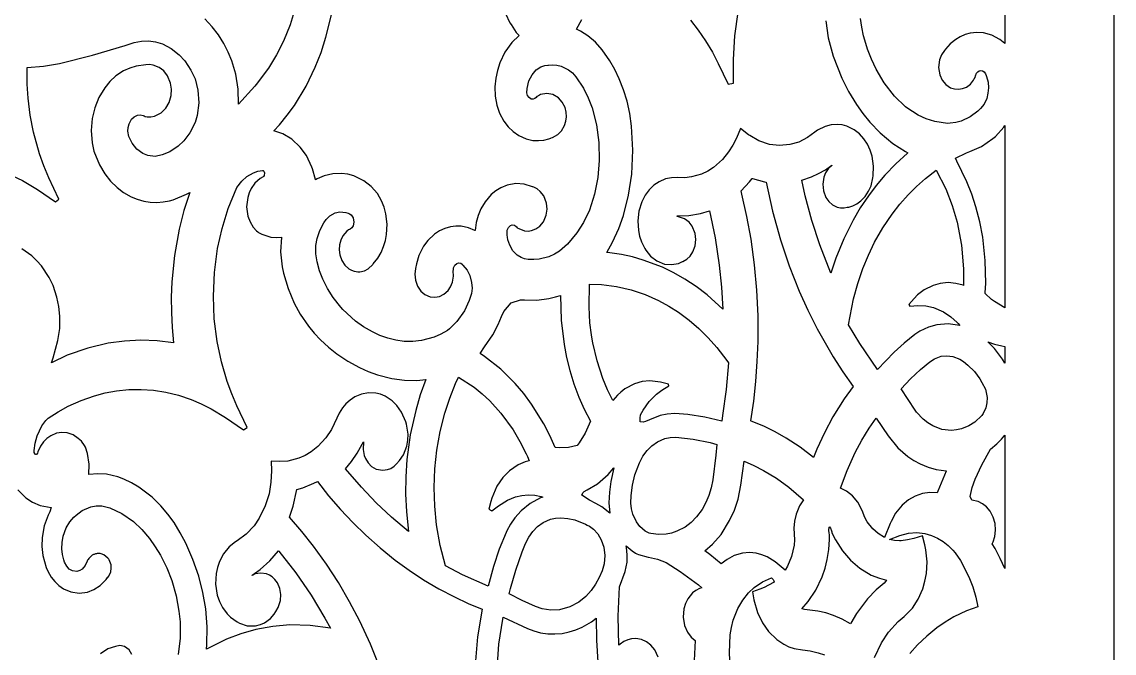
# Model space of a CAD drawing. Extents: x -629 to 1, y 0 to 2050.
# Drawn here: x -244.5 to 1.4, y 1183.7 to 1325.7 of the extents above; entities that cross this region are included whole.
import ezdxf

# ---------------------------------------------------------------- set-up
doc = ezdxf.new("R2010")
doc.units = 0
doc.layers.add('Default_Layer', color=1, linetype='CONTINUOUS')

msp = doc.modelspace()

# ---------------------------------------------------------------- linework, layer by layer
at = {"layer": 'Default_Layer'}
for points in [[(-628.58, 0), (1.42, 0), (1.42, 2050), (-628.58, 2050), (-628.58, 0)], [(-23.19, 1302.43), (-23.19, 1261.4), (-25.53, 1262.8), (-26.2, 1263.32), (-27.62, 1264.61), (-27.6, 1264.87), (-27.51, 1266.89), (-27.6, 1272.09), (-28.17, 1277.27), (-28.83, 1280.72), (-29.71, 1284.12), (-30.64, 1286.98), (-31.73, 1289.79), (-33.99, 1294.44), (-34.34, 1295.06), (-31.79, 1296.28), (-31.11, 1296.57), (-28.42, 1297.74), (-25.89, 1299.47), (-25.31, 1299.96), (-23.44, 1302.08), (-23.19, 1302.43)], [(-190.19, 1292.3), (-190.04, 1292.18), (-189.86, 1291.76), (-189.94, 1291.17), (-190.09, 1290.95), (-190.12, 1290.93), (-190.21, 1290.89), (-190.88, 1290.49), (-192.08, 1289.42), (-192.87, 1288.29), (-193.35, 1287.3), (-193.67, 1286.26), (-193.9, 1284.15), (-193.6, 1282.05), (-193.11, 1280.73), (-192.42, 1279.58), (-191.68, 1278.74), (-191.41, 1278.49), (-191.21, 1278.33), (-190.5, 1277.95), (-188.48, 1277.32), (-187.27, 1277.22), (-186.06, 1277.32), (-186.25, 1273.97), (-185.93, 1270.63), (-185.63, 1269.2), (-184.58, 1265.78), (-183.18, 1262.49), (-181.82, 1259.99), (-180.01, 1257.32), (-178.69, 1255.71), (-177.25, 1254.2), (-175.48, 1252.58), (-173.59, 1251.09), (-171.13, 1249.44), (-168.52, 1248), (-166.51, 1247.11), (-164.43, 1246.35), (-161.19, 1245.5), (-158.4, 1245.1), (-155.58, 1245.07), (-153.57, 1245.27), (-154.81, 1241.81), (-155.84, 1238.3), (-157.05, 1232.84), (-157.8, 1227.31), (-158.06, 1223.42), (-158.1, 1219.52), (-157.92, 1215.62), (-157.52, 1211.74), (-157.43, 1211.11), (-161.26, 1214.28), (-164.77, 1217.57), (-168.08, 1221.03), (-171.63, 1225.22), (-170.27, 1226.87), (-168.99, 1228.75), (-167.87, 1230.71), (-167.61, 1231.23), (-167.7, 1229.51), (-167.44, 1228.22), (-167.17, 1227.53), (-166.56, 1226.54), (-165.76, 1225.74), (-164.73, 1225.14), (-163.23, 1224.86), (-162.17, 1225.01), (-161.45, 1225.3), (-160.67, 1225.81), (-160.15, 1226.32), (-159.46, 1227.05), (-158.59, 1228.36), (-157.83, 1230.32), (-157.6, 1231.64), (-157.55, 1232.97), (-157.9, 1235.21), (-158.09, 1235.77), (-159.03, 1237.96), (-160.06, 1239.42), (-161.11, 1240.47), (-162.7, 1241.52), (-163.74, 1241.95), (-164.84, 1242.22), (-166.45, 1242.29), (-168.03, 1242.01), (-169.55, 1241.37), (-170.61, 1240.67), (-171.57, 1239.8), (-172.32, 1238.91), (-173.08, 1237.7), (-173.59, 1236.59), (-174.81, 1234.04), (-176.04, 1232.19), (-177.89, 1230.18), (-179.37, 1229), (-180.7, 1228.2), (-182.13, 1227.57), (-184.64, 1226.95), (-186.41, 1226.87), (-188.4, 1226.94), (-188.34, 1224.77), (-188.43, 1222.17), (-188.85, 1219.6), (-189.7, 1216.85), (-191.06, 1214.09), (-192.23, 1212.39), (-194, 1210.48), (-196.03, 1208.96), (-196.43, 1208.73), (-197.83, 1207.63), (-199.13, 1206.06), (-200.04, 1204.33), (-200.5, 1203.02), (-200.79, 1201.67), (-200.91, 1199.21), (-200.52, 1196.77), (-200.03, 1195.34), (-199.33, 1193.97), (-198.32, 1192.6), (-197.56, 1191.82), (-196.02, 1190.74), (-195.52, 1190.49), (-193.78, 1189.89), (-191.94, 1189.87), (-190.81, 1190.15), (-189.92, 1190.55), (-188.56, 1191.55), (-187.71, 1192.51), (-187.32, 1193.09), (-186.77, 1193.98), (-186.28, 1195.55), (-186.21, 1196.91), (-186.44, 1198.26), (-186.98, 1199.51), (-187.57, 1200.32), (-188.19, 1200.89), (-188.75, 1201.26), (-189.4, 1201.54), (-190.68, 1201.75), (-191.97, 1201.53), (-192.66, 1201.21), (-192.65, 1201.3), (-190.85, 1202.56), (-188.68, 1204.49), (-186.73, 1206.73), (-186.71, 1206.76), (-186.66, 1206.7), (-182.81, 1201.81), (-179.38, 1196.8), (-176.28, 1191.61), (-175.04, 1189.31), (-179.57, 1189.96), (-184.15, 1190.07), (-188.01, 1189.74), (-191.8, 1189.04), (-195.19, 1188.08), (-198.47, 1186.84), (-202.93, 1184.62), (-202.84, 1185.58), (-202.77, 1189.66), (-203.12, 1193.72), (-203.77, 1197.4), (-204.69, 1201.03), (-205.99, 1204.81), (-207.61, 1208.48), (-208.85, 1210.81), (-210.24, 1213.08), (-211.65, 1215.02), (-213.21, 1216.86), (-215.2, 1218.79), (-218.2, 1221.05), (-219.82, 1222.01), (-221.53, 1222.84), (-222.87, 1223.37), (-225.45, 1223.99), (-227.44, 1224.1), (-229.43, 1223.89), (-229.35, 1226.26), (-229.72, 1228.61), (-230.2, 1230.06), (-230.43, 1230.45), (-231.12, 1231.39), (-231.81, 1232.05), (-232.97, 1232.81), (-234.33, 1233.27), (-235.52, 1233.36), (-236.69, 1233.18), (-237.97, 1232.65), (-238.86, 1232.03), (-239.64, 1231.25), (-240.32, 1230.29), (-240.91, 1229.03), (-241.02, 1228.69), (-241.16, 1228.49), (-241.29, 1228.4), (-241.4, 1228.41), (-241.52, 1228.5), (-241.71, 1228.89), (-241.73, 1229.19), (-241.72, 1229.31), (-241.5, 1230.99), (-241.05, 1232.62), (-240, 1234.83), (-239.09, 1236.06), (-238.57, 1236.62), (-236.37, 1238.03), (-234.06, 1239.3), (-231.19, 1240.59), (-228.19, 1241.63), (-225.73, 1242.27), (-223.23, 1242.72), (-220.45, 1243), (-217.66, 1243.04), (-214.88, 1242.85), (-212.12, 1242.43), (-209.24, 1241.74), (-206.43, 1240.81), (-204.12, 1239.84), (-201.89, 1238.71), (-198.69, 1236.75), (-194.6, 1233.94), (-193.81, 1234.52), (-196.08, 1239.36), (-197.26, 1242.08), (-198.28, 1244.86), (-199.59, 1249.29), (-200.54, 1253.81), (-201.19, 1258.9), (-201.4, 1264.02), (-201.17, 1269.39), (-200.45, 1274.72), (-199.44, 1279.29), (-198.07, 1283.77), (-196.15, 1288.49), (-195.02, 1289.92), (-193.87, 1290.92), (-192.34, 1291.79), (-191.37, 1292.12), (-190.35, 1292.3), (-190.27, 1292.31), (-190.19, 1292.3)], [(-38.65, 1292.4), (-36.5, 1288.17), (-35.05, 1284.46), (-33.93, 1280.66), (-32.92, 1275.47), (-32.47, 1270.21), (-32.48, 1266.44), (-32.6, 1266.48), (-34.21, 1266.92), (-35.98, 1267.08), (-37.74, 1266.9), (-39.35, 1266.45), (-41.34, 1265.45), (-42.83, 1264.31), (-43.63, 1263.51), (-44.82, 1262.17), (-44.61, 1261.79), (-42.75, 1261.9), (-41, 1261.84), (-39.29, 1261.48), (-36.98, 1260.51), (-35.34, 1259.41), (-33.9, 1258.1), (-33.73, 1257.92), (-33.33, 1257.47), (-35.92, 1257.81), (-38.52, 1257.59), (-40.36, 1257.08), (-42.34, 1256.15), (-43.49, 1255.41), (-45.86, 1253.49), (-48.11, 1251.44), (-51.83, 1247.52), (-55.85, 1253.38), (-58.37, 1257.58), (-57.27, 1263.41), (-56.32, 1266.88), (-55.15, 1270.28), (-53.91, 1273.26), (-52.51, 1276.16), (-50.67, 1279.39), (-48.59, 1282.48), (-46.86, 1284.71), (-44.98, 1286.84), (-43.09, 1288.74), (-41.07, 1290.53), (-38.65, 1292.4)], [(-80.06, 1290.51), (-80.03, 1290.5), (-77.31, 1289.76), (-76.93, 1289.69), (-75.48, 1283.14), (-73.68, 1276.67), (-71.73, 1270.88), (-69.48, 1265.18), (-67.56, 1260.9), (-65.45, 1256.7), (-61.84, 1250.36), (-59.67, 1246.98), (-57.36, 1243.68), (-59.38, 1240.9), (-61.93, 1236.85), (-63.83, 1233.28), (-65.51, 1229.63), (-66.27, 1227.75), (-69.25, 1230.04), (-72.41, 1232.12), (-74.9, 1233.52), (-77.49, 1234.77), (-80.33, 1235.93), (-80.39, 1235.95), (-79.74, 1240.4), (-79.26, 1244.86), (-78.93, 1249.33), (-78.75, 1253.82), (-78.76, 1259.6), (-79.02, 1265.37), (-79.55, 1271.12), (-80.33, 1276.85), (-81.25, 1281.94), (-82.39, 1286.98), (-82.57, 1287.73), (-80.67, 1289.76), (-80.06, 1290.51)], [(-105.31, 1235.75), (-105.32, 1236.61), (-105.19, 1237.31), (-104.65, 1238.41), (-103.26, 1240.34), (-101.63, 1241.97), (-100.41, 1242.88), (-98.84, 1243.89), (-98.9, 1244.2), (-100.76, 1244.69), (-103.09, 1244.97), (-104.87, 1244.8), (-106.58, 1244.31), (-108.76, 1243.16), (-109.67, 1242.46), (-110.42, 1241.77), (-111.48, 1240.54), (-112.67, 1242.98), (-113.7, 1245.48), (-115, 1249.45), (-115.95, 1253.5), (-116.18, 1254.8), (-116.27, 1255.35), (-116.6, 1258.05), (-116.82, 1261.62), (-116.68, 1266.77), (-113.98, 1266.68), (-110.6, 1266.24), (-107.3, 1265.47), (-104.16, 1264.41), (-101.14, 1263.07), (-98.86, 1261.82), (-96.68, 1260.43), (-94.3, 1258.67), (-92.07, 1256.75), (-89.98, 1254.69), (-88.04, 1252.51), (-85.8, 1249.58), (-85.39, 1249), (-85.91, 1243.07), (-86.73, 1237.17), (-86.94, 1235.88), (-90.73, 1236.8), (-94.6, 1237.39), (-97.53, 1237.6), (-99.2, 1237.5), (-100.82, 1237.16), (-103.17, 1236.24), (-104.1, 1235.82), (-104.65, 1235.72), (-105.31, 1235.75)], [(-134.35, 1262.5), (-132.27, 1263.21), (-131.33, 1263.22), (-128.58, 1263.11), (-125.86, 1263.48), (-124.39, 1263.88), (-123.24, 1264.15), (-123.1, 1258.63), (-122.44, 1253.14), (-121.87, 1250.2), (-121.14, 1247.29), (-120.21, 1244.29), (-119.1, 1241.34), (-117.89, 1238.6), (-116.52, 1235.92), (-117.7, 1233.18), (-119, 1231.05), (-119.47, 1230.42), (-121.42, 1230.01), (-123.41, 1229.93), (-124.46, 1230.02), (-125.64, 1232.68), (-126.97, 1235.28), (-129.75, 1239.76), (-131.5, 1242.1), (-133.41, 1244.35), (-136.71, 1247.59), (-140.34, 1250.45), (-141.36, 1251.14), (-140.34, 1252.6), (-138.45, 1255.32), (-137.24, 1257.66), (-136.52, 1259.44), (-135.98, 1260.59), (-134.35, 1262.5)], [(-23.19, 1252.73), (-23.19, 1248.96), (-23.75, 1249.86), (-25.54, 1252.23), (-27.04, 1253.78), (-25.5, 1253.23), (-23.89, 1252.84), (-23.19, 1252.73)], [(-31.52, 1248.54), (-30.05, 1247.05), (-28.84, 1245.43), (-28.35, 1244.63), (-27.58, 1243.13), (-27.21, 1241.23), (-27.26, 1240.07), (-27.49, 1238.93), (-28.05, 1237.62), (-28.36, 1237.15), (-29.95, 1235.7), (-31.32, 1234.84), (-32.95, 1234.18), (-34.06, 1233.93), (-35.19, 1233.83), (-37.35, 1234.07), (-39.42, 1234.84), (-40.55, 1235.53), (-41.57, 1236.34), (-43.05, 1237.97), (-43.37, 1238.42), (-46.56, 1243.2), (-44.45, 1245.42), (-42.21, 1247.52), (-40.07, 1249.29), (-39.05, 1249.94), (-37.54, 1250.5), (-36.22, 1250.64), (-34.92, 1250.48), (-33.34, 1249.86), (-32.5, 1249.31), (-31.52, 1248.54)], [(-146.18, 1245.83), (-142.7, 1243.54), (-140.88, 1242.06), (-139.17, 1240.47), (-136.66, 1237.71), (-133.92, 1233.95), (-132.36, 1231.32), (-131, 1228.6), (-130.7, 1227.94), (-130.31, 1227.02), (-131.23, 1226.76), (-132.74, 1226.11), (-134.74, 1224.74), (-136.21, 1223.24), (-137.54, 1221.29), (-138.7, 1218.61), (-138.92, 1217.86), (-139.37, 1216.1), (-138.68, 1215.71), (-137.22, 1216.86), (-135.2, 1218.14), (-133.37, 1218.88), (-131.98, 1219.19), (-130.55, 1219.32), (-129.04, 1219.23), (-127.57, 1218.93), (-127.23, 1218.83), (-127.72, 1218.64), (-130.08, 1217.38), (-132.09, 1215.75), (-133.52, 1214.15), (-134.49, 1212.75), (-135.31, 1211.26), (-135.49, 1210.89), (-137.02, 1207.08), (-138.32, 1203.19), (-139.52, 1198.76), (-145.31, 1201.33), (-149.12, 1203.38), (-150.31, 1207.94), (-151.13, 1212.57), (-151.55, 1216.76), (-151.68, 1220.96), (-151.53, 1225.17), (-151.08, 1229.36), (-150.33, 1233.56), (-149.27, 1237.7), (-148.17, 1241.06), (-146.85, 1244.35), (-146.18, 1245.83)], [(-52.19, 1236.6), (-49.48, 1232.6), (-47.25, 1229.91), (-45.02, 1227.96), (-43.68, 1227.06), (-42.25, 1226.28), (-40.49, 1225.55), (-38.65, 1225.03), (-36.39, 1224.71), (-36.42, 1224.65), (-38.27, 1220.2), (-38.43, 1219.79), (-40.11, 1219.86), (-41.76, 1219.61), (-43.37, 1219.04), (-44.88, 1218.18), (-46.32, 1216.98), (-47.79, 1215.2), (-48.82, 1213.35), (-49.01, 1212.9), (-50.27, 1209.75), (-51.71, 1210.61), (-52.92, 1211.68), (-54.2, 1213.29), (-54.74, 1214.21), (-55.31, 1215.84), (-56.33, 1217.68), (-57.53, 1219.09), (-58.87, 1220.15), (-60.08, 1220.79), (-60.19, 1220.83), (-58.73, 1224.83), (-56.9, 1228.87), (-55.41, 1231.65), (-53.76, 1234.35), (-52.19, 1236.6)], [(-88.01, 1230.65), (-88.23, 1228.27), (-88.95, 1222.75), (-89.3, 1220.94), (-89.83, 1219.18), (-90.51, 1217.59), (-91.36, 1216.06), (-92.59, 1214.4), (-93.84, 1213.14), (-95.2, 1212.1), (-97.05, 1211.13), (-98.23, 1210.73), (-99.46, 1210.48), (-101.2, 1210.4), (-102.92, 1210.63), (-103.24, 1210.71), (-104.15, 1211.17), (-105.34, 1212.19), (-106.16, 1213.28), (-106.93, 1214.96), (-107.25, 1216.2), (-107.39, 1217.48), (-107.3, 1219.2), (-107.01, 1221.52), (-106.47, 1223.81), (-105.46, 1226.55), (-104.68, 1228.02), (-103.76, 1229.3), (-102.68, 1230.39), (-101.42, 1231.29), (-99.72, 1232.02), (-98.52, 1232.26), (-97.29, 1232.28), (-93.4, 1231.87), (-89.57, 1231.08), (-88.01, 1230.65)], [(-31.03, 1218.94), (-30.53, 1221.02), (-29.91, 1222.86), (-28.38, 1226.11), (-26.4, 1229.65), (-24.99, 1230.82), (-23.93, 1231.88), (-23.19, 1232.74), (-23.19, 1202.73), (-24.21, 1205.04), (-25.4, 1207.28), (-26.03, 1208.31), (-25.83, 1208.75), (-25.44, 1209.97), (-25.27, 1211.41), (-25.38, 1212.86), (-25.79, 1214.33), (-26.5, 1215.67), (-27.31, 1216.62), (-28.2, 1217.32), (-29.23, 1217.82), (-30.66, 1218.11), (-31.03, 1218.94)], [(-118.4, 1219.27), (-118.21, 1219.76), (-117.94, 1220.09), (-117.26, 1220.48), (-114.88, 1221.82), (-112.54, 1223.88), (-111.2, 1225.43), (-111.91, 1222.33), (-112.21, 1219.95), (-112.34, 1217.57), (-112.11, 1215.21), (-113.91, 1216.67), (-115.26, 1217.41), (-116.68, 1218.17), (-118.4, 1219.27)], [(-81.9, 1226.89), (-79.68, 1225.93), (-77.53, 1224.84), (-74.58, 1223.06), (-71.8, 1221.05), (-68.55, 1218.23), (-69.43, 1216.83), (-70.18, 1215.02), (-70.57, 1213.43), (-70.73, 1211.81), (-70.54, 1209.21), (-70.64, 1208.03), (-71.2, 1205.45), (-72.12, 1203.3), (-72.65, 1202.4), (-74.92, 1204.25), (-76.7, 1205.38), (-77.89, 1205.87), (-79.15, 1206.2), (-80.71, 1206.34), (-82.26, 1206.2), (-84.13, 1205.66), (-85.74, 1204.81), (-87.04, 1203.81), (-89.65, 1205.92), (-90.72, 1206.72), (-89.03, 1208.22), (-87.09, 1210.45), (-85.16, 1213.53), (-84.08, 1215.89), (-83.27, 1218.35), (-82.61, 1221.52), (-81.9, 1226.89)], [(-115.78, 1211.58), (-114.84, 1210.54), (-114.08, 1209.25), (-113.49, 1207.53), (-113.26, 1205.67), (-113.4, 1203.81), (-113.88, 1202.24), (-114.51, 1200.73), (-115.34, 1199.21), (-116.34, 1197.79), (-117.53, 1196.48), (-119.08, 1195.22), (-121.12, 1194.11), (-123.46, 1193.47), (-125.44, 1193.39), (-127.39, 1193.72), (-128.83, 1194.23), (-131.85, 1195.58), (-134.79, 1197.08), (-134.49, 1198.3), (-133.33, 1202.42), (-131.9, 1206.48), (-131.14, 1208.36), (-130.38, 1209.84), (-129.46, 1211.12), (-128.39, 1212.22), (-127.12, 1213.12), (-125.5, 1213.85), (-124.34, 1214.1), (-123.15, 1214.16), (-121.56, 1214.03), (-120, 1213.69), (-117.63, 1212.73), (-117.26, 1212.53), (-116.72, 1212.26), (-115.78, 1211.58)], [(-62.69, 1212.16), (-62.45, 1211.83), (-62.2, 1211.26), (-62.15, 1211.05), (-62.11, 1210.8), (-61.34, 1209.24), (-59.77, 1206.76), (-57.97, 1204.66), (-55.86, 1202.85), (-53.27, 1201.29), (-51.43, 1200.56), (-49.81, 1200.13), (-50.4, 1199.48), (-52.17, 1197.97), (-54.12, 1195.93), (-56.6, 1192.65), (-57.89, 1190.48), (-57.97, 1190.33), (-59.83, 1191.34), (-61.78, 1192.19), (-63.53, 1192.77), (-65.33, 1193.2), (-68.31, 1193.57), (-68.92, 1193.71), (-67.46, 1195.35), (-65.75, 1197.87), (-64.32, 1200.86), (-63.65, 1202.82), (-63.16, 1204.82), (-62.82, 1207.04), (-62.68, 1209.27), (-62.69, 1210.4), (-62.76, 1210.72), (-62.83, 1211.39), (-62.72, 1212.06), (-62.69, 1212.16)]]:
    msp.add_lwpolyline(points, close=True, dxfattribs=at)
for points in [[(-23.19, 1391.84), (-23.19, 1320.89), (-24.32, 1321.8), (-26.12, 1322.77), (-28.01, 1323.29), (-29.49, 1323.38), (-30.97, 1323.21), (-32.13, 1322.89), (-33.22, 1322.41), (-34.26, 1321.79), (-35.48, 1320.8), (-36.55, 1319.6), (-36.8, 1319.27), (-37.43, 1318.36), (-37.91, 1317.18), (-38.11, 1315.51), (-37.83, 1313.85), (-37.27, 1312.63), (-36.46, 1311.65), (-35.4, 1310.94), (-34.53, 1310.65), (-33.61, 1310.57), (-32.7, 1310.72), (-31.86, 1311.07), (-30.94, 1311.76), (-30.23, 1312.65), (-30.08, 1312.9), (-29.9, 1313.24), (-29.82, 1313.57), (-29.55, 1314.18), (-29.26, 1314.52), (-28.95, 1314.71), (-28.58, 1314.79), (-28.22, 1314.71), (-27.85, 1314.47), (-27.54, 1314.07), (-27.37, 1313.65), (-27.31, 1313.46), (-26.98, 1312.18), (-26.88, 1310.88), (-26.99, 1309.69), (-27.28, 1308.53), (-27.87, 1307.24), (-28.64, 1306.23), (-29.28, 1305.66), (-31, 1304.4), (-33.04, 1303.44), (-34.25, 1303.11), (-35.49, 1302.92), (-36.11, 1302.89), (-38.98, 1303.33), (-40.88, 1303.93), (-42.68, 1304.75), (-45.29, 1306.42), (-45.59, 1306.66), (-48.03, 1309.05), (-50.34, 1312), (-52.2, 1315.13), (-53.24, 1317.34), (-54.11, 1319.61), (-54.73, 1321.66), (-54.98, 1322.58), (-55.41, 1324.55), (-55.69, 1326.53)], [(-182.97, 1328.79), (-184.13, 1325.06), (-185.6, 1321.43), (-187.16, 1318.33), (-188.97, 1315.36), (-191.75, 1311.67), (-192.08, 1311.28), (-195.71, 1307.26), (-195.83, 1310.62), (-196.35, 1313.95), (-197.21, 1316.96), (-198.04, 1318.94), (-199.02, 1320.85), (-200.25, 1322.81), (-201.67, 1324.66), (-203.35, 1326.44)], [(-135.59, 1327.62), (-134.63, 1325.54), (-134.38, 1325.12), (-133.19, 1323.38), (-132.56, 1322.7), (-134.2, 1321.13), (-135.78, 1318.94), (-136.91, 1316.56), (-137.46, 1314.82), (-137.82, 1313.04), (-138, 1311.12), (-137.94, 1309.05), (-137.57, 1307.01), (-136.94, 1305.19), (-135.97, 1303.39), (-135.03, 1302.15), (-133.9, 1301.06), (-132.64, 1300.18), (-130.99, 1299.44), (-129.45, 1299.09), (-128.21, 1299.02), (-126.98, 1299.15), (-125.88, 1299.43), (-125.45, 1299.58), (-125.31, 1299.64), (-125.01, 1299.73), (-123.84, 1300.37), (-122.98, 1301.26), (-122.32, 1302.46), (-122.04, 1303.4), (-121.92, 1304.36), (-121.98, 1305.42), (-122.22, 1306.45), (-122.83, 1307.69), (-123.71, 1308.69), (-124.93, 1309.41), (-126.33, 1309.65), (-127.72, 1309.37), (-128.19, 1309.14), (-128.53, 1308.94), (-128.7, 1308.75), (-129, 1308.49), (-129.38, 1308.34), (-129.86, 1308.39), (-130.33, 1308.72), (-130.65, 1309.21), (-130.81, 1309.77), (-130.78, 1310.74), (-130.36, 1312.48), (-129.65, 1313.86), (-128.68, 1314.95), (-127.65, 1315.63), (-126.76, 1315.93), (-126.12, 1316.01), (-125.92, 1316.01), (-125.03, 1316.09), (-124.05, 1316.02), (-123.1, 1315.79), (-121.44, 1314.96), (-120.56, 1314.24), (-119.76, 1313.35), (-118.07, 1310.83), (-116.98, 1308.67), (-116.11, 1306.43), (-115.14, 1302.57), (-114.61, 1298.58), (-114.53, 1294.57), (-114.87, 1290.75), (-115.61, 1286.98), (-116.74, 1283.36), (-118.07, 1280.6), (-119.53, 1278.31), (-121.69, 1275.75), (-123.49, 1274.12), (-124.62, 1273.45), (-125.83, 1272.9), (-128.04, 1272.34), (-129.28, 1272.25), (-130.52, 1272.31), (-131.33, 1272.42), (-132.1, 1272.7), (-132.98, 1273.24), (-133.94, 1274.23), (-134.66, 1275.47), (-135.07, 1276.71), (-135.19, 1277.29), (-135.24, 1277.72), (-135.22, 1278.87), (-134.95, 1279.48), (-134.49, 1279.93), (-134.09, 1280.08), (-133.56, 1279.99), (-133.21, 1279.73), (-133.13, 1279.63), (-132.96, 1279.44), (-132.63, 1279.24), (-131.31, 1278.73), (-130.53, 1278.67), (-129.76, 1278.77), (-128.76, 1279.16), (-127.89, 1279.79), (-127.1, 1280.75), (-126.47, 1282.22), (-126.27, 1283.6), (-126.4, 1284.99), (-127.01, 1286.57), (-127.79, 1287.61), (-128.52, 1288.19), (-129.21, 1288.54), (-129.5, 1288.64), (-129.56, 1288.66), (-131.41, 1289.23), (-133.33, 1289.35), (-135.22, 1289.02), (-136.66, 1288.44), (-137.81, 1287.75), (-138.87, 1286.87), (-140.23, 1285.29), (-141.19, 1283.65), (-141.8, 1282.15), (-142.21, 1280.6), (-142.44, 1278.78), (-142.5, 1278.81), (-143.93, 1279.41), (-145.64, 1279.76), (-146.83, 1279.79), (-148.01, 1279.64), (-149.28, 1279.28), (-150.49, 1278.72), (-151.62, 1277.98), (-153.11, 1276.56), (-154.08, 1275.25), (-155.11, 1273.19), (-155.68, 1271.34), (-155.87, 1270.28), (-156.04, 1268.95), (-155.91, 1267.62), (-155.43, 1266.25), (-154.7, 1265.19), (-153.82, 1264.44), (-152.56, 1263.89), (-151.51, 1263.79), (-150.48, 1263.99), (-149.51, 1264.46), (-148.55, 1265.33), (-148.01, 1266.13), (-147.56, 1267.21), (-147.34, 1268.55), (-147.32, 1268.95), (-147.39, 1269.27), (-147.32, 1270.38), (-147, 1271.02), (-146.58, 1271.39), (-146.17, 1271.52), (-145.71, 1271.43), (-145.4, 1271.22), (-145.35, 1271.17), (-145.22, 1271.03), (-144.27, 1269.92), (-143.64, 1268.67), (-143.24, 1267.11), (-143.16, 1265.85), (-143.29, 1264.6), (-143.77, 1263.05), (-144.84, 1260.73), (-146.55, 1258.3), (-148.24, 1256.66), (-148.67, 1256.33), (-150.15, 1255.5), (-151.71, 1254.82), (-154.52, 1254.03), (-156.46, 1253.8), (-158.41, 1253.81), (-160.29, 1254.11), (-162.12, 1254.58), (-163.9, 1255.22), (-165.6, 1256), (-167.56, 1257.13), (-169.38, 1258.44), (-172.21, 1261.04), (-172.66, 1261.53), (-174.43, 1263.73), (-175.69, 1265.73), (-176.73, 1267.84), (-177.47, 1269.77), (-178.05, 1271.74), (-178.34, 1273.56), (-178.32, 1275.41), (-178.05, 1277.03), (-177.53, 1278.61), (-176.82, 1279.98), (-176.55, 1280.5), (-176.01, 1281.29), (-175.16, 1282.13), (-173.98, 1282.79), (-172.89, 1283.03), (-171.55, 1282.89), (-171.06, 1282.71), (-170.88, 1282.62), (-170.74, 1282.57), (-170.34, 1282.31), (-169.91, 1281.63), (-169.76, 1280.66), (-169.95, 1279.88), (-170.23, 1279.41), (-170.57, 1279.12), (-170.78, 1279.01), (-171, 1278.93), (-171.32, 1278.67), (-172.23, 1277.6), (-172.7, 1276.65), (-172.98, 1275.57), (-173.06, 1274.47), (-172.94, 1273.37), (-172.49, 1272.06), (-171.79, 1271), (-170.9, 1270.21), (-170.32, 1269.88), (-169.7, 1269.66), (-169.22, 1269.56), (-168.89, 1269.53), (-168.41, 1269.54), (-167.37, 1269.77), (-166.56, 1270.18), (-165.52, 1271.13), (-165.39, 1271.31), (-164.36, 1272.61), (-163.63, 1273.85), (-163.06, 1275.17), (-162.64, 1276.52), (-162.38, 1277.91), (-162.26, 1280.23), (-162.53, 1282.55), (-162.93, 1284.04), (-163.51, 1285.48), (-164.45, 1287.1), (-165.85, 1288.73), (-167.49, 1289.99), (-169.74, 1291.07), (-171.11, 1291.45), (-172.53, 1291.64), (-174.53, 1291.56), (-176.46, 1291.12), (-178.04, 1290.45), (-178.42, 1290.24), (-178.43, 1290.3), (-179.04, 1292.66), (-179.19, 1293.04), (-180.44, 1295.67), (-181.83, 1297.58), (-183.76, 1299.37), (-185.77, 1300.57), (-187.76, 1301.26), (-186.5, 1302.58), (-184.76, 1304.72), (-183.15, 1306.95), (-180.5, 1311.31), (-178.44, 1315.54), (-177.13, 1318.87), (-176.04, 1322.27), (-174.83, 1327.35)], [(-63.51, 1325.94), (-62.95, 1322.13), (-61.84, 1317.99), (-59.92, 1313.11), (-58.38, 1310.09), (-56.6, 1307.18), (-55.15, 1305.14), (-53.56, 1303.19), (-51.24, 1300.75), (-48.41, 1298.36), (-45.58, 1296.58), (-45, 1296.28), (-45.09, 1296.21), (-47.75, 1293.8), (-50.23, 1291.22), (-52.14, 1288.95), (-53.92, 1286.59), (-55.73, 1283.89), (-57.37, 1281.11), (-59.48, 1276.93), (-61.25, 1272.62), (-62.39, 1269.24), (-64.85, 1275.56), (-66.63, 1281.05), (-68.12, 1286.6), (-68.9, 1290.11), (-66.72, 1290.86), (-65.13, 1291.6), (-63.61, 1292.47), (-62.12, 1293.52), (-62.15, 1293.45), (-62.96, 1292.67), (-63.54, 1291.79), (-63.94, 1290.77), (-64.18, 1289.26), (-64.03, 1287.73), (-63.47, 1286.25), (-62.84, 1285.36), (-62, 1284.61), (-60.98, 1284.09), (-60.18, 1283.91), (-59.35, 1283.9), (-58.68, 1284.02), (-58.35, 1284.08), (-57.42, 1284.36), (-56.55, 1284.78), (-55.58, 1285.47), (-54.63, 1286.45), (-53.86, 1287.63), (-53.32, 1288.85), (-52.89, 1290.63), (-52.84, 1291.07), (-52.75, 1293.3), (-53.08, 1295.52), (-53.52, 1296.9), (-54.14, 1298.23), (-54.95, 1299.46), (-55.95, 1300.56), (-57.09, 1301.45), (-58.79, 1302.29), (-59.81, 1302.56), (-60.87, 1302.68), (-62.29, 1302.6), (-63.65, 1302.24), (-65.38, 1301.35), (-65.97, 1300.9), (-67.61, 1299.71), (-69.6, 1298.71), (-71.62, 1298.12), (-73.9, 1297.91), (-76.18, 1298.17), (-78.6, 1298.99), (-80.62, 1300.16), (-80.9, 1300.36), (-82.71, 1301.72), (-83.64, 1299.58), (-84.44, 1297.98), (-85.4, 1296.47), (-86.77, 1294.79), (-88.8, 1293.01), (-90.09, 1292.18), (-91.48, 1291.51), (-93.72, 1290.85), (-95.28, 1290.67), (-96.85, 1290.72), (-98.26, 1290.69), (-99.63, 1290.4), (-101.05, 1289.78), (-102.21, 1288.99), (-103.26, 1287.98), (-104.2, 1286.72), (-104.94, 1285.29), (-105.62, 1283.13), (-105.86, 1280.98), (-105.71, 1278.81), (-105.43, 1277.53), (-105, 1276.28), (-104.24, 1274.78), (-104, 1274.41), (-102.94, 1273.04), (-101.54, 1271.95), (-99.86, 1271.27), (-98.26, 1271.13), (-96.69, 1271.42), (-95.79, 1271.8), (-95.73, 1271.83), (-94.83, 1272.33), (-94.07, 1273.02), (-93.41, 1274), (-92.9, 1275.38), (-92.74, 1276.77), (-92.91, 1278.15), (-93.58, 1279.79), (-94.29, 1280.69), (-95.31, 1281.45), (-96.68, 1281.91), (-96.98, 1281.93), (-97, 1282.12), (-94.34, 1282.18), (-91.73, 1282.63), (-89.69, 1283.25), (-88.43, 1277.17), (-87.51, 1271.03), (-87, 1266.09), (-86.71, 1261.14), (-90.25, 1264.33), (-92.69, 1266.18), (-95.24, 1267.87), (-97.72, 1269.28), (-100.29, 1270.53), (-104.63, 1272.17), (-107.05, 1272.85), (-109.51, 1273.38), (-112.66, 1273.82), (-112.83, 1273.84), (-111.5, 1276.16), (-110.08, 1279.28), (-109.09, 1282.17), (-107.93, 1286.77), (-107.21, 1291.45), (-106.94, 1296.88), (-107.24, 1302.3), (-107.64, 1305.11), (-108.26, 1307.89), (-109.05, 1310.44), (-110.03, 1312.94), (-111.02, 1314.99), (-112.15, 1316.97), (-113.85, 1319.44), (-115.39, 1321.17), (-117.12, 1322.62), (-118.77, 1323.66), (-119.52, 1324.03), (-119.6, 1324.07), (-118.43, 1326.29)], [(-93.99, 1326.16), (-92.24, 1323.9), (-90.57, 1321.44), (-89.05, 1318.9), (-87.71, 1316.36), (-85.46, 1311.7), (-84.3, 1311.93), (-84.27, 1317.29), (-84, 1322.63), (-83.26, 1327.93)], [(-246.62, 1291.12), (-244.38, 1290.05), (-241.03, 1288.05), (-236.96, 1285.29), (-236.19, 1285.85), (-238.42, 1290.66), (-239.55, 1293.33), (-240.53, 1296.05), (-241.89, 1300.93), (-242.63, 1304.72), (-243.11, 1308.56), (-243.31, 1311.72), (-243.34, 1314.88), (-243.32, 1315.47), (-239.65, 1315.74), (-236.03, 1316.35), (-228.61, 1318.28), (-221.27, 1320.44), (-219.2, 1321.1), (-217.61, 1321.41), (-215.99, 1321.46), (-214.39, 1321.25), (-212.87, 1320.78), (-210.87, 1319.75), (-210.87, 1319.75), (-209.09, 1318.35), (-207.83, 1316.98), (-206.45, 1314.91), (-205.52, 1312.93), (-204.88, 1310.35), (-204.7, 1307.52), (-205.04, 1304.7), (-205.48, 1303.09), (-206.67, 1300.78), (-208.02, 1299.01), (-209.32, 1297.76), (-211.17, 1296.54), (-212.91, 1295.83), (-214.52, 1295.49), (-216.17, 1295.7), (-217.26, 1296.15), (-218.6, 1297.14), (-219.69, 1298.46), (-220.45, 1299.93), (-220.65, 1301.15), (-220.6, 1302), (-220.38, 1302.82), (-219.8, 1303.83), (-219.24, 1304.38), (-218.49, 1304.74), (-217.85, 1304.82), (-217.22, 1304.69), (-216.97, 1304.58), (-216.74, 1304.46), (-216.3, 1304.41), (-215.46, 1304.4), (-214.63, 1304.56), (-213.17, 1305.29), (-212.1, 1306.36), (-211.38, 1307.6), (-210.93, 1309.17), (-210.85, 1310.57), (-211.06, 1311.95), (-211.72, 1313.58), (-212.57, 1314.7), (-213.61, 1315.5), (-214.93, 1316.02), (-215.76, 1316.12), (-216.59, 1316.06), (-218.77, 1315.8), (-220.24, 1315.35), (-221.63, 1314.71), (-223.35, 1313.57), (-224.68, 1312.35), (-225.85, 1310.93), (-227.19, 1308.7), (-228.09, 1306.44), (-228.67, 1303.97), (-228.89, 1301.27), (-228.7, 1298.56), (-228.32, 1296.66), (-227.05, 1293.58), (-225.81, 1291.52), (-224.53, 1289.91), (-223.04, 1288.45), (-221.63, 1287.38), (-219.89, 1286.39), (-218.52, 1285.83), (-217.08, 1285.42), (-215.63, 1285.18), (-214.16, 1285.12), (-212.7, 1285.22), (-211.26, 1285.5), (-210.47, 1285.73), (-207.45, 1286.98), (-206.73, 1287.38), (-208.02, 1283.28), (-209.08, 1279.12), (-210.14, 1273.21), (-210.74, 1267.25), (-210.87, 1263.82), (-210.85, 1260.39), (-210.67, 1256.97), (-210.34, 1253.55), (-214.03, 1254), (-217.73, 1254.13), (-221.43, 1253.94), (-225.11, 1253.43), (-229.66, 1252.36), (-234.28, 1250.73), (-237.87, 1249.06), (-237.46, 1250.14), (-236.38, 1254.04), (-236, 1256.77), (-235.96, 1259.52), (-236.18, 1261.68), (-236.63, 1263.81), (-237.5, 1266.4), (-238.37, 1268.24), (-240.08, 1270.84), (-241.11, 1272.01), (-242.25, 1273.08), (-244.52, 1274.67)], [(-163.91, 1180.49), (-166.03, 1185.74), (-168.43, 1190.89), (-170.74, 1195.3), (-173.26, 1199.61), (-175.96, 1203.76), (-178.86, 1207.79), (-181.49, 1211.1), (-184.27, 1214.3), (-183.44, 1216.76), (-182.63, 1220.57), (-181.29, 1220.93), (-178.76, 1221.95), (-177.97, 1222.36), (-177.97, 1222.36), (-175.44, 1219.15), (-172.76, 1216.05), (-170, 1213.1), (-167.09, 1210.26), (-163.86, 1207.39), (-160.48, 1204.67), (-157.34, 1202.38), (-154.09, 1200.24), (-150.66, 1198.22), (-147.13, 1196.36), (-144.02, 1194.91), (-140.84, 1193.6), (-141.91, 1187.37), (-142.43, 1181.08)], [(-245.4, 1220.45), (-243.64, 1218.68), (-242.1, 1217.68), (-240.37, 1216.93), (-237.91, 1216.48), (-237.91, 1216.48), (-238.21, 1215.55), (-238.59, 1214.76), (-239.5, 1212.33), (-239.97, 1209.71), (-240.01, 1207.68), (-239.78, 1205.66), (-239.03, 1203.02), (-238.68, 1202.19), (-237.92, 1200.83), (-237.12, 1199.81), (-236.19, 1198.93), (-235.17, 1198.21), (-233.51, 1197.5), (-231.63, 1197.22), (-229.74, 1197.46), (-228.3, 1198.01), (-226.88, 1198.95), (-225.56, 1200.31), (-225.3, 1200.66), (-225.26, 1200.7), (-224.97, 1201.06), (-224.51, 1202.05), (-224.39, 1202.81), (-224.44, 1203.58), (-224.87, 1204.73), (-224.96, 1204.86), (-225.15, 1205.12), (-226.08, 1205.85), (-226.69, 1206.07), (-226.92, 1206.11), (-227.07, 1206.13), (-227.22, 1206.13), (-227.37, 1206.13), (-227.53, 1206.12), (-227.68, 1206.1), (-227.82, 1206.08), (-227.97, 1206.04), (-228.11, 1206), (-228.25, 1205.95), (-228.39, 1205.89), (-228.52, 1205.82), (-228.65, 1205.75), (-228.77, 1205.67), (-229.01, 1205.5), (-229.47, 1205.03), (-229.62, 1204.82), (-229.74, 1204.62), (-229.81, 1204.39), (-230.25, 1203.43), (-230.92, 1202.65), (-231.47, 1202.29), (-232.16, 1202.09), (-233.11, 1202.21), (-233.84, 1202.65), (-234.41, 1203.27), (-234.88, 1204.19), (-235.05, 1204.73), (-235.35, 1205.95), (-235.49, 1207.19), (-235.47, 1208.62), (-235.24, 1210.03), (-234.56, 1211.95), (-233.75, 1213.28), (-232.79, 1214.33), (-232.27, 1214.74), (-230.9, 1215.78), (-228.99, 1216.61), (-227.75, 1216.84), (-226.49, 1216.84), (-224.74, 1216.45), (-222.01, 1215.17), (-219.4, 1213.36), (-217.47, 1211.54), (-215.77, 1209.49), (-214.47, 1207.65), (-213.31, 1205.73), (-211.91, 1202.93), (-210.77, 1200.03), (-209.8, 1196.64), (-209.14, 1193.18), (-208.88, 1190.74), (-208.9, 1187.07), (-209.35, 1183.44)], [(-52.52, 1182.74), (-50.94, 1186.06), (-49.36, 1188.43), (-47.21, 1190.83), (-45.88, 1191.97), (-44.02, 1193.88), (-42.69, 1195.9), (-41.67, 1198.18), (-41.17, 1199.88), (-40.85, 1201.62), (-40.7, 1204.29), (-40.97, 1206.95), (-41.21, 1208.06), (-41.74, 1210.14), (-43.67, 1209.53), (-45.08, 1209.18), (-46.53, 1209), (-46.92, 1208.98), (-48.05, 1209.06), (-49.14, 1209.31), (-46.81, 1210.19), (-44.86, 1210.71), (-43.01, 1210.84), (-41.17, 1210.62), (-39.71, 1210.21), (-38.34, 1209.59), (-37.08, 1208.82), (-35.94, 1207.92), (-34.92, 1206.9), (-34.41, 1206.31), (-33.21, 1204.57), (-31.31, 1200.9), (-30.43, 1198.63), (-29.73, 1196.31), (-29.25, 1194.17), (-31.85, 1193.22), (-34.67, 1191.87), (-36.64, 1190.71), (-38.5, 1189.43), (-40.79, 1187.58), (-42.89, 1185.56), (-44.6, 1183.66)], [(-101.23, 1182.84), (-102.01, 1184.45), (-102.89, 1185.51), (-103.87, 1186.26), (-104.99, 1186.77), (-106.31, 1187), (-107.22, 1186.95), (-108.1, 1186.74), (-109, 1186.33), (-109.8, 1185.78), (-110.12, 1185.49), (-110.25, 1192.08), (-109.92, 1198.67), (-108.71, 1202.08), (-108.25, 1204.17), (-108.22, 1205.84), (-108.38, 1207.51), (-108.44, 1207.89), (-107.1, 1206.73), (-106.32, 1206.22), (-106.06, 1206.07), (-105.71, 1205.94), (-103.47, 1205.32), (-103.42, 1205.31), (-101.38, 1204.88), (-99.47, 1204.09), (-99.47, 1204.09), (-96.26, 1202.07), (-92.19, 1199.07), (-91.43, 1198.45), (-91.94, 1198.27), (-92.76, 1197.83), (-93.5, 1197.26), (-94.57, 1195.98), (-95.13, 1194.86), (-95.48, 1193.68), (-95.63, 1191.79), (-95.31, 1189.93), (-94.66, 1188.46), (-93.81, 1187.33), (-92.92, 1186.56), (-93.16, 1182.05)], [(-85.03, 1180.73), (-85.2, 1183.81), (-85.01, 1187.84), (-84.75, 1189.53), (-84.33, 1191.18), (-83.29, 1193.77), (-82.2, 1195.64), (-80.92, 1197.27), (-79.67, 1198.47), (-77.77, 1199.79), (-75.75, 1200.67), (-75.35, 1200.27), (-75.35, 1200.27), (-75.16, 1199.81), (-75.27, 1199.65), (-77.36, 1198.5), (-78.34, 1198.11), (-80.04, 1197.54), (-79.71, 1195.74), (-78.92, 1192.89), (-77.78, 1190.52), (-76.4, 1188.58), (-74.55, 1186.79), (-72.97, 1185.73), (-71.82, 1185.18), (-70.6, 1184.76), (-68.78, 1184.44), (-66.99, 1184.24), (-65.25, 1183.83), (-63.79, 1183.31)], [(-137.51, 1180.11), (-137.11, 1185.75), (-136.23, 1191.34), (-136.13, 1191.84), (-130.67, 1189.27), (-129.23, 1188.73), (-127.72, 1188.33), (-126.12, 1188.1), (-124.5, 1188.04), (-122.89, 1188.17), (-121.3, 1188.49), (-119.81, 1188.95), (-118.38, 1189.56), (-116.29, 1190.8), (-115.21, 1191.62), (-115.21, 1191.62), (-115.13, 1186.65), (-114.8, 1181.7)], [(-219.79, 1183.43), (-220.38, 1184.45), (-221.39, 1185.2), (-222.42, 1185.44), (-223.46, 1185.25), (-225.17, 1184.67), (-226.8, 1183.6)]]:
    msp.add_lwpolyline(points, dxfattribs=at)

doc.saveas('drawing.dxf')
